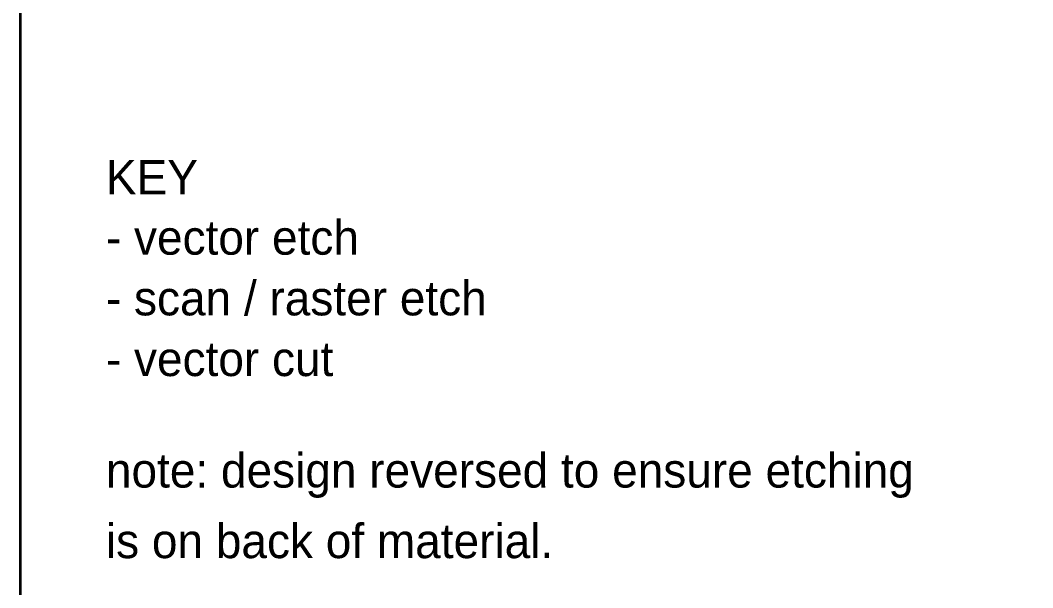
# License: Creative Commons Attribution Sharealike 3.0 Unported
# Model space of a CAD drawing. Header units: inches. Extents: x 15 to 785, y -585 to -15.
# Drawn here: x 15 to 269.2, y -300 to -157.5 of the extents above; entities that cross this region are included whole.
import ezdxf

# ---------------------------------------------------------------- set-up
doc = ezdxf.new("R2010")
doc.units = ezdxf.units.IN
doc.header["$MEASUREMENT"] = 0
doc.layers.add('Layer 1', color=7, linetype='Continuous')

# ---------------------------------------------------------------- blocks, each defined once
blk = doc.blocks.new('block 2')
at = {"layer": 'Layer 1', "color": 179, "lineweight": 35, "true_color": 0x231f20}
blk.add_open_spline([(785, -570), (785, -578.28), (778.28, -585), (770, -585), (770, -585), (30, -585), (30, -585), (21.72, -585), (15, -578.28), (15, -570), (15, -570), (15, -30), (15, -30), (15, -21.72), (21.72, -15), (30, -15), (30, -15), (770, -15), (770, -15), (778.28, -15), (785, -21.72), (785, -30), (785, -30), (785, -570), (785, -570)], degree=3, knots=[0, 0, 0, 0, 1, 1, 1, 2, 2, 2, 3, 3, 3, 4, 4, 4, 5, 5, 5, 6, 6, 6, 7, 7, 7, 8, 8, 8, 8], dxfattribs=at)

msp = doc.modelspace()

# ---------------------------------------------------------------- block references
at = {"layer": 'Layer 1'}
msp.add_blockref('block 2', (0, 0), dxfattribs=at)

# ---------------------------------------------------------------- texts
at = {"layer": 'Layer 1', "color": 179, "true_color": 0x231f20, "char_height": 8.636, "attachment_point": 7}
for s, insert in [('\\fEng_HelvLine Normal|b0|i0|c0|p34;\\W1;KEY', (36.51, -201.25)), ('\\fEng_HelvLine Normal|b0|i0|c0|p34;\\W1;- vector etch', (36.51, -216.49)), ('\\fEng_HelvLine Normal|b0|i0|c0|p34;\\W1;- scan / raster etch', (36.51, -231.73)), ('\\fEng_HelvLine Normal|b0|i0|c0|p34;\\W1;- vector cut', (36.51, -246.97)), ('\\fEng_HelvLine Normal|b0|i0|c0|p34;\\W1;note: design reversed to ensure etching', (36.51, -277.45)), ('\\fEng_HelvLine Normal|b0|i0|c0|p34;\\W1;is on back of material.', (36.51, -292.69))]:
    msp.add_mtext(s, dxfattribs=dict(at, insert=insert))

doc.saveas('drawing.dxf')
